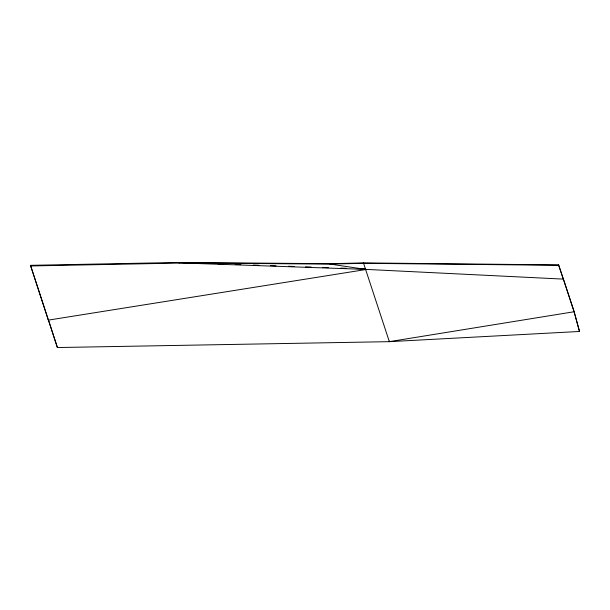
<?xml version="1.0" encoding="UTF-8"?>
<svg xmlns="http://www.w3.org/2000/svg" width="610" height="610" viewBox="0 0 610 610"><rect width="100%" height="100%" fill="white"/><g stroke="black" fill="none" stroke-linecap="round" stroke-linejoin="round"><path stroke-width="0.91" d="M363.743 263.772L389.348 341.653L574.063 311.756L579.5 331.466L389.348 341.661L57.393 347.54L30.5 265.335L179.027 262.46L330.185 263.688L363.453 262.902L558.63 264.9L574.025 311.191L579.5 331.466M30.5 265.335L48.335 320.12L365.497 269.582L365.481 268.964L357.872 268.697M179.043 262.887L330.208 264.122L330.185 263.688L330.208 264.099L363.484 263.314L558.676 265.304L563.343 279.113L365.527 269.368L179.043 262.887L179.027 262.46L188.536 262.796M30.515 265.96L179.035 263.085L179.027 262.46M196.145 263.062L205.662 263.39M218.029 263.825L223.733 264.023M235.155 264.42L240.858 264.618M253.226 265.053L258.937 265.251M270.352 265.647L276.055 265.846M288.423 266.273L294.134 266.478M305.549 266.875L311.26 267.073M322.675 267.47L328.378 267.668M340.746 268.103L346.457 268.301M330.208 264.099L365.512 269.376L365.481 268.964L365.489 269.536M574.063 311.756L563.297 278.709L563.343 279.113M558.63 264.9L558.676 265.304M389.31 341.089L389.317 341.661M48.335 320.12L48.32 319.503L57.393 347.54M363.499 263.306L363.453 262.902L363.484 263.314M365.512 269.376L365.481 268.964L365.504 269.391"/></g></svg>
